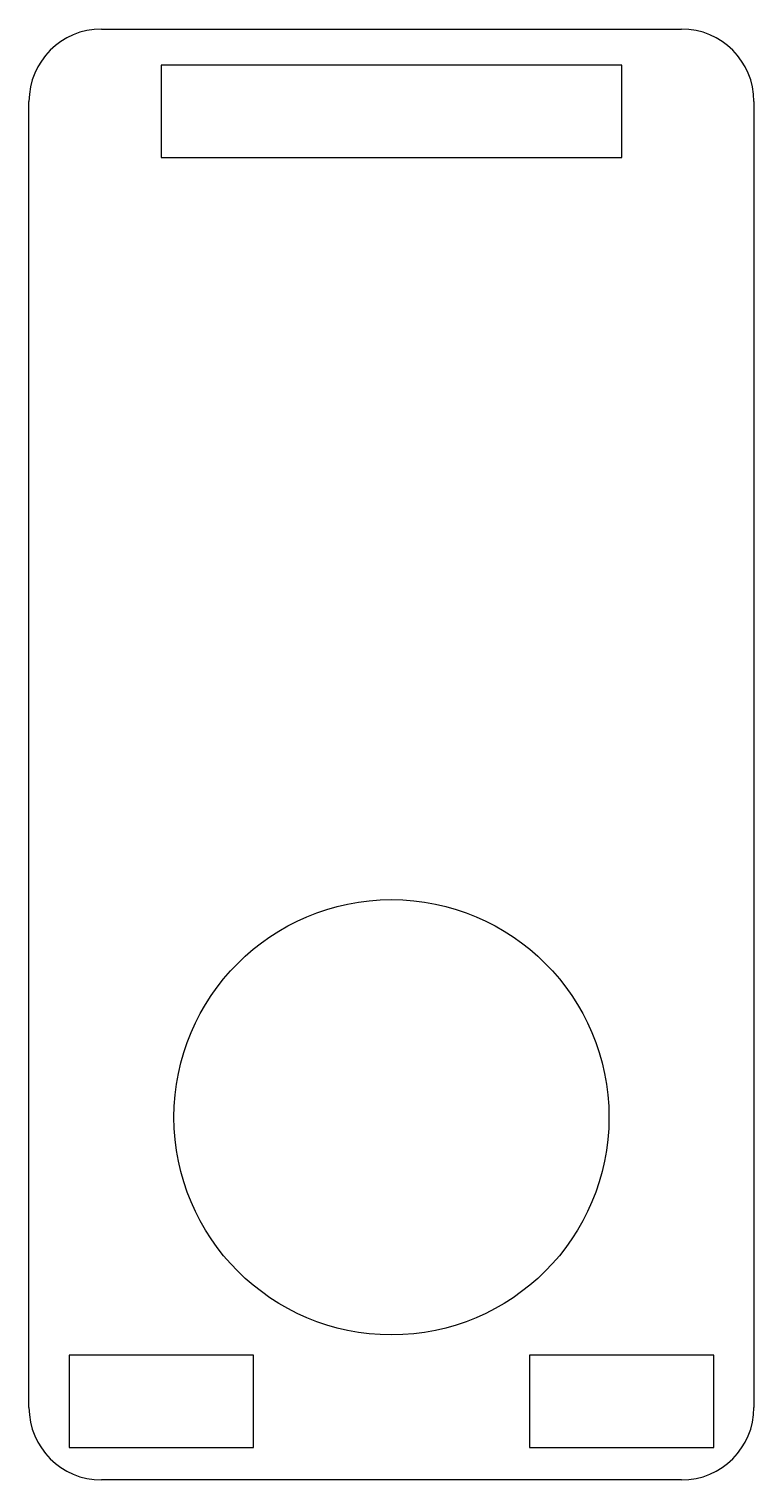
# Model space of a CAD drawing. Extents: x 5 to 25, y 5 to 45.
import ezdxf

# ---------------------------------------------------------------- set-up
doc = ezdxf.new("R2010")
doc.units = 0
doc.layers.get('0').update_dxf_attribs({"linetype": 'CONTINUOUS'})

msp = doc.modelspace()

# ---------------------------------------------------------------- linework, layer by layer
for p, q in [((7, 45), (23, 45)), ((21.35, 44), (8.65, 44)), ((8.65, 44), (8.65, 41.46)), ((21.35, 41.46), (21.35, 44)), ((5, 7), (5, 43)), ((25, 43), (25, 7)), ((8.65, 41.46), (21.35, 41.46)), ((11.19, 8.44), (6.11, 8.44)), ((6.11, 8.44), (6.11, 5.9)), ((11.19, 5.9), (11.19, 8.44)), ((23.89, 8.44), (18.81, 8.44)), ((18.81, 8.44), (18.81, 5.9)), ((23.89, 5.9), (23.89, 8.44)), ((6.11, 5.9), (11.19, 5.9)), ((18.81, 5.9), (23.89, 5.9)), ((23, 5), (7, 5))]:
    msp.add_line(p, q)
msp.add_circle((15, 15), 6)
for centre, start, end in [((7, 43), 90, 180), ((23, 43), 0, 90), ((7, 7), 180, 270), ((23, 7), 270, 0)]:
    msp.add_arc(centre, 2, start, end)

doc.saveas('drawing.dxf')
